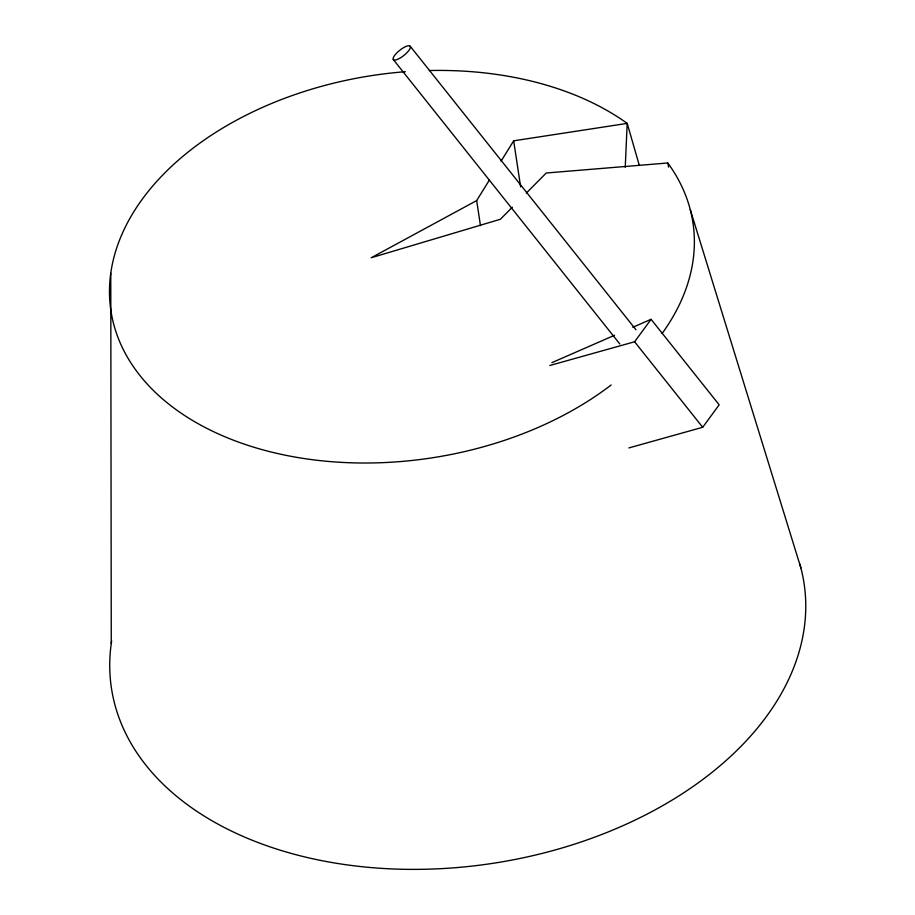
<?xml version="1.0" encoding="UTF-8"?>
<svg xmlns="http://www.w3.org/2000/svg" width="915" height="915" viewBox="0 0 915 915"><rect width="100%" height="100%" fill="white"/><g stroke="black" fill="none" stroke-linecap="round" stroke-linejoin="round"><path stroke-width="1.37" d="M625.242 167.308L627.198 123.388A294.321 193.477 -8.6 0 0 429.341 70.524M512.331 207.213L500.356 219.28L371.261 257.733L476.669 200.579L489.25 180.255M501.088 161.131L513.67 140.819L627.198 123.388L639.345 165.501M549.812 365.497L634.598 341.775L651.08 319.312L719.167 404.819L702.697 427.282L628.845 447.938M526.297 193.134L546.255 173.004L667.79 162.984L668.579 167.136M551.871 362.66L614.525 335.279M632.803 327.296L651.08 319.312M410.286 46.345A10.763 3.305 -38.5 0 1 398.894 58.732A10.763 3.305 -38.5 0 1 396.115 53.63A10.763 3.305 -38.5 0 1 410.286 46.345L635.971 329.766M634.598 341.775L702.697 427.282M393.244 59.464L619.821 343.994M690.265 209.649L800.865 567.872M513.67 140.819L520.635 186.866M476.669 200.579L480.466 225.685M110.772 273.219L111.264 643.519M799.779 563.926A350.251 230.237 -8.6 0 1 471.705 866.128A350.251 230.237 -8.6 0 1 111.664 640.832M667.79 162.984A294.321 193.477 -8.6 0 1 662.128 333.472M611.151 384.975A294.321 193.477 -8.6 0 1 131.749 364.216A294.321 193.477 -8.6 0 1 405.356 71.713"/></g></svg>
